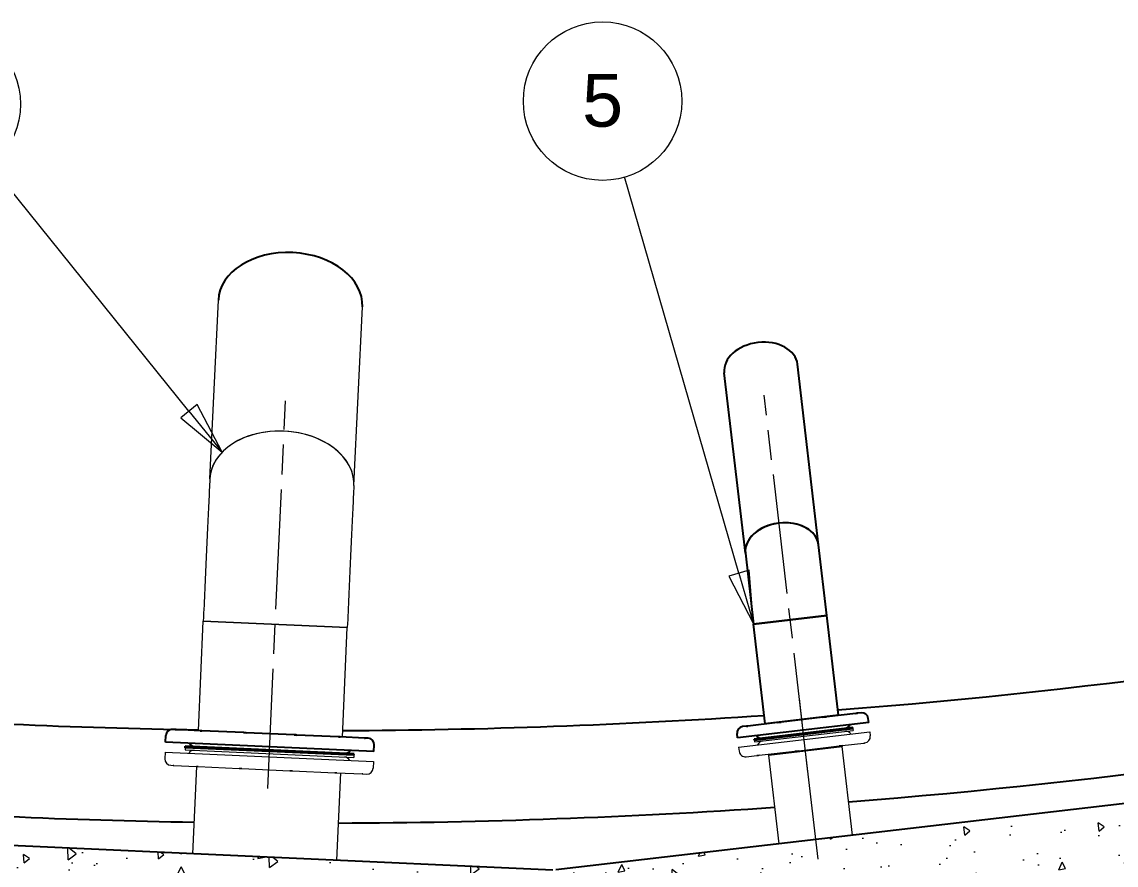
# Model space of a CAD drawing. Header units: millimetres. Extents: x -4172 to 126100, y -2 to 142133.
# Drawn here: x 87956 to 93136, y 14186 to 18177 of the extents above; entities that cross this region are included whole.
import ezdxf

# ---------------------------------------------------------------- set-up
doc = ezdxf.new("R2010")
doc.units = ezdxf.units.MM
doc.header["$LTSCALE"] = 100
doc.linetypes.add('CHAIN', pattern=[0.3543, 0.2362, -0.0295, 0.0591, -0.0295])
for name, color, linetype, lineweight in [('Centerline', 7, 'Continuous', 18), ('Hatch', 7, 'Continuous', 18), ('Symbol', 7, 'Continuous', 18), ('Visible', 7, 'Continuous', 25)]:
    doc.layers.add(name, color=color, linetype=linetype, lineweight=lineweight)
doc.layers.add('P_Biomass (BM)', color=150, linetype='Continuous', lineweight=18, true_color=0x007fff)
doc.styles.add('Note Text', font='arial.ttf')
pattern_1 = [(95.27593, (0, 0), (295.7124, 250.5689), [40.3746, -444.1203]), (40.27593, (0, 0), (-340.2629, 231.8734), [32.2997, -355.2963]), (145.7274, (24.64, 20.88), (-44.5504, 482.4423), [34.3131, -377.4442]), (91.46013, (-76.5, 75.76), (467.5982, 345.501), [60.562, -666.1805]), (141.9116, (-37.53, 104.56), (-18.5184, 726.5064), [51.4697, -566.1666]), (36.4601, (-76.5, 75.76), (-18.5184, 726.5064), [48.4495, -532.9444]), (66.27593, (-19.5, 95.07), (380.1141, 75.7883), [40.3746, -444.1203]), (11.27593, (-19.5, 95.07), (-185.1861, 367.7638), [32.2997, -355.2963]), (116.7274, (12.2, 101.4), (194.928, 443.552), [34.3131, -377.4442]), (82.77593, (0, 0), (-122.72019, 130.75698), [0, -350.98965, 0, -360.67955, 0, -356.6421]), (52.77593, (0, 0), (-51.2008, 250.02995), [0, -205.64117, 0, -342.91473, 0, -135.92774]), (12.77593, (-84.48, -85.3), (210.84817, 195.63433), [0, -134.5819, 0, -419.8956, 0, -557.16915]), (2.77593, (-122.36, -123.54), (182.6326, 260.9809), [0, -174.9565, 0, -278.85374, 0, -395.67085])]

# ---------------------------------------------------------------- blocks, each defined once
blk = doc.blocks.new('Balloon8')
at = {"layer": 'Symbol'}
for p, q in [((913.509, 155.673), (908.09, 174.43)), ((913.989, 155.811), (913.028, 155.534)), ((913.028, 155.534), (914.203, 153.271)), ((913.509, 155.673), (914.203, 153.271)), ((914.203, 153.271), (913.989, 155.811))]:
    blk.add_line(p, q, dxfattribs=at)
at = {"layer": 'Symbol', "flags": 128}
blk.add_lwpolyline([(913.028, 155.534), (914.202, 153.271), (913.989, 155.811), (913.028, 155.534)], dxfattribs=at)
at = {"layer": 'Symbol'}
blk.add_circle((907.053, 178.02), 3.75, dxfattribs=at)
blk.add_solid([(913.028, 155.534), (914.202, 153.271), (913.989, 155.811), (913.028, 155.534)], dxfattribs=at)
at = {"layer": 'Symbol', "insert": (907.053, 178.041), "char_height": 2.5, "attachment_point": 5, "style": 'Note Text'}
blk.add_mtext('5', dxfattribs=at)
blk = doc.blocks.new('Balloon51')
at = {"layer": 'Symbol'}
for p, q in [((887.472, 163.351), (878.096, 174.963)), ((887.861, 163.665), (887.083, 163.036)), ((887.472, 163.351), (889.043, 161.406)), ((889.043, 161.406), (887.861, 163.665)), ((887.083, 163.036), (889.043, 161.406))]:
    blk.add_line(p, q, dxfattribs=at)
at = {"layer": 'Symbol', "flags": 128}
blk.add_lwpolyline([(887.083, 163.036), (889.043, 161.406), (887.861, 163.665), (887.083, 163.036)], dxfattribs=at)
at = {"layer": 'Symbol'}
blk.add_circle((875.743, 177.876), 3.75, dxfattribs=at)
blk.add_solid([(887.083, 163.036), (889.043, 161.406), (887.861, 163.665), (887.083, 163.036)], dxfattribs=at)
at = {"layer": 'Symbol', "insert": (875.743, 177.876), "char_height": 2.5, "attachment_point": 5, "style": 'Note Text'}
blk.add_mtext('24', dxfattribs=at)

msp = doc.modelspace()

# ---------------------------------------------------------------- hatches: boundary and pattern name
at = {"layer": 'Hatch'}
h = msp.add_hatch(dxfattribs=at)
h.set_pattern_fill('AR-CONC', color=256, scale=53.832768, angle=45.27593, style=0)
h.set_pattern_definition(pattern_1)
h.paths.add_polyline_path([(93131.45, 14031.29), (95413.4, 14430.74), (95456.93, 14340.17), (95730.97, 14372.13), (95733.83, 14485.72), (95677.48, 14768.6), (90484.09, 14163.09), (90494.32, 13874.84), (90523.24, 13764.95), (90797.28, 13796.9), (90818.81, 13895.05)])
h = msp.add_hatch(dxfattribs=at)
h.set_pattern_fill('AR-CONC', color=256, scale=53.832768, angle=45.27593, style=0)
h.set_pattern_definition(pattern_1)
h.paths.add_polyline_path([(87837.76, 13843.24), (90154.23, 13871.45), (90182.67, 13775.07), (90458.29, 13762.64), (90479.33, 13874.31), (90469.09, 14162.56), (85245.82, 14398.04), (85209.69, 14111.87), (85220.6, 13998.77), (85496.22, 13986.34), (85533.21, 14079.77)])

# ---------------------------------------------------------------- linework, layer by layer
at = {"layer": 'Centerline', "linetype": 'CHAIN', "ltscale": 23.990969}
for p, q in [((91677.69, 14626.94), (91469.73, 16410.56)), ((91824.18, 13370.45), (91637.16, 14974.59))]:
    msp.add_line(p, q, dxfattribs=at)
at = {"layer": 'P_Biomass (BM)'}
for p, q in [((88846.01, 16014.85), (88886.17, 16859.92)), ((89527.74, 15982.45), (89567.9, 16827.52)), ((88791.58, 14822.53), (88814.96, 15341.22)), ((89496.77, 15310.48), (88814.96, 15341.22)), ((88814.96, 15341.22), (89496.77, 15310.48)), ((89473.38, 14791.79), (89496.77, 15310.48)), ((91349.34, 14744.71), (91970.14, 14817.09)), ((91423.71, 14776.03), (91890.55, 14830.46)), ((91424.58, 14768.58), (91891.42, 14823.01)), ((91890.55, 14830.46), (91891.42, 14823.01)), ((91970.14, 14817.09), (91972.45, 14797.22)), ((91423.71, 14776.03), (91424.58, 14768.58)), ((91944.33, 14763.74), (91946.13, 14763.95)), ((88634.33, 14720.76), (88632.93, 14689.54)), ((88634.33, 14720.76), (89620.83, 14676.29)), ((88729.11, 14741.51), (88728.66, 14731.52)), ((88728.66, 14731.52), (89527.85, 14695.49)), ((88729.11, 14741.51), (89528.3, 14705.48)), ((91349.34, 14744.71), (91351.66, 14724.84)), ((91445.95, 14705.64), (91615.73, 14725.43)), ((91839.56, 14746.49), (91492.66, 14706.05)), ((91492.66, 14706.05), (91839.56, 14746.49)), ((91633.79, 14727.54), (91615.73, 14725.43)), ((91633.79, 14727.54), (91825.58, 14749.9)), ((91840.23, 14751.6), (91825.58, 14749.9)), ((91838.98, 14751.46), (91839.56, 14746.49)), ((91888.49, 14326.84), (91839.56, 14746.49)), ((91840.23, 14751.6), (91941.67, 14763.43)), ((91944.33, 14763.74), (91941.67, 14763.43)), ((89528.3, 14705.48), (89527.85, 14695.49)), ((89620.83, 14676.29), (89619.42, 14645.07)), ((91384.93, 14698.52), (91435.05, 14704.36)), ((91445.95, 14705.64), (91435.05, 14704.36)), ((91492.08, 14711.01), (91492.66, 14706.05)), ((91541.59, 14286.39), (91492.66, 14706.05)), ((88661.54, 14658.22), (88672.5, 14657.73)), ((88675.21, 14657.6), (88672.5, 14657.73)), ((88675.21, 14657.6), (88783.17, 14652.74)), ((88765.29, 14239.37), (88783.92, 14652.7)), ((88791.28, 14652.37), (88783.17, 14652.74)), ((88791.28, 14652.37), (88985.39, 14643.62)), ((88996.73, 14643.11), (88985.39, 14643.62)), ((88996.73, 14643.11), (89224.97, 14632.82)), ((89236.5, 14632.3), (89224.97, 14632.82)), ((89236.5, 14632.3), (89437.71, 14623.23)), ((89446.35, 14622.84), (89437.71, 14623.23)), ((89446.35, 14622.84), (89566.62, 14617.42)), ((89447.09, 14208.64), (89465.73, 14621.97)), ((89570.04, 14617.26), (89566.62, 14617.42)), ((89570.04, 14617.26), (89588.1, 14616.45))]:
    msp.add_line(p, q, dxfattribs=at)
at = {"layer": 'P_Biomass (BM)', "linetype": 'CHAIN', "ltscale": 23.990969}
msp.add_line((89120.83, 14548.67), (89203.52, 16383.05), dxfattribs=at)
at = {"layer": 'P_Biomass (BM)'}
for centre, radius, start, end in [((91857.36, 14791.36), 27.5, 33.68584, 96.65015), ((91465.01, 14745.61), 27.5, 96.65015, 159.61446), ((91942.65, 14793.75), 30, 276.65015, 6.65015), ((88771.13, 14702.08), 27.5, 87.41874, 150.38305), ((91381.46, 14728.32), 30, 186.65015, 276.65015), ((88662.9, 14688.19), 30, 177.41874, 267.41874), ((89482.91, 14669.99), 27.5, 24.45444, 87.41874), ((89589.45, 14646.42), 30, 267.41874, 357.41874)]:
    msp.add_arc(centre, radius, start, end, dxfattribs=at)
for major_axis, start_param, end_param in [((340.87, -16.2), 0, 3.1415927), ((-340.87, 16.2), 3.1415927, 6.2831853)]:
    msp.add_ellipse((89186.88, 15998.65), major_axis=major_axis, ratio=0.7071047, start_param=start_param, end_param=end_param, dxfattribs=at)
for points, knots in [([(88846.01, 16014.85), (88844.33, 15979.54), (88842.54, 15941.47), (88838.75, 15860.73), (88836.77, 15818.06), (88832.65, 15729.17), (88830.52, 15682.95), (88826.17, 15588.09), (88823.94, 15539.45), (88819.47, 15440.95), (88817.21, 15391.08), (88814.96, 15341.22)], [3.14159265, 3.14159265, 3.14159265, 3.14159265, 3.29867229, 3.29867229, 3.45575192, 3.45575192, 3.61283155, 3.61283155, 3.76991118, 3.76991118, 3.92699082, 3.92699082, 3.92699082, 3.92699082]), ([(89527.74, 15982.45), (89526.07, 15947.31), (89524.28, 15909.39), (89520.51, 15828.91), (89518.53, 15786.37), (89514.42, 15697.7), (89512.3, 15651.58), (89507.95, 15556.91), (89505.74, 15508.36), (89501.26, 15410.03), (89499.01, 15360.26), (89496.77, 15310.48)], [3.14159265, 3.14159265, 3.14159265, 3.14159265, 3.29867229, 3.29867229, 3.45575192, 3.45575192, 3.61283155, 3.61283155, 3.76991118, 3.76991118, 3.92699082, 3.92699082, 3.92699082, 3.92699082]), ([(91941.67, 14763.43), (91941.7, 14763.44), (91941.73, 14763.44), (91943.06, 14763.6), (91944.02, 14763.75), (91945.14, 14763.9), (91945.33, 14763.91), (91945.04, 14763.84), (91944.76, 14763.79), (91944.33, 14763.74)], [-2.3553859, -2.3553859, -2.3553859, -2.3553859, -2.34903119, -2.34903119, -2.04397145, -2.04397145, -1.75435964, -1.75435964, -1.56067004, -1.56067004, -1.56067004, -1.56067004]), ([(91615.73, 14725.43), (91615.77, 14725.43), (91615.81, 14725.44), (91617.89, 14725.68), (91620.11, 14725.98), (91624.69, 14726.54), (91627, 14726.8), (91630.82, 14727.21), (91632.33, 14727.37), (91633.79, 14727.54)], [-2.3553859, -2.3553859, -2.3553859, -2.3553859, -2.34903119, -2.34903119, -2.04397145, -2.04397145, -1.75435964, -1.75435964, -1.56067004, -1.56067004, -1.56067004, -1.56067004]), ([(91825.58, 14749.9), (91825.63, 14749.9), (91825.68, 14749.91), (91828.09, 14750.19), (91830.34, 14750.49), (91834.37, 14750.99), (91836.13, 14751.18), (91838.63, 14751.44), (91839.5, 14751.52), (91840.23, 14751.6)], [-2.35538518, -2.35538518, -2.35538518, -2.35538518, -2.34888191, -2.34888191, -2.04388778, -2.04388778, -1.75433311, -1.75433311, -1.56067003, -1.56067003, -1.56067003, -1.56067003]), ([(91435.05, 14704.36), (91435.06, 14704.37), (91435.07, 14704.37), (91435.59, 14704.43), (91436.49, 14704.57), (91438.93, 14704.88), (91440.43, 14705.05), (91443.34, 14705.35), (91444.61, 14705.48), (91445.95, 14705.64)], [-2.35538518, -2.35538518, -2.35538518, -2.35538518, -2.34888191, -2.34888191, -2.04388778, -2.04388778, -1.75433311, -1.75433311, -1.56067003, -1.56067003, -1.56067003, -1.56067003]), ([(88672.5, 14657.73), (88672.5, 14657.73), (88672.51, 14657.73), (88672.67, 14657.72), (88673.16, 14657.7), (88674.34, 14657.65), (88674.75, 14657.63), (88675.21, 14657.6)], [-2.17747426, -2.17747426, -2.17747426, -2.17747426, -2.12868784, -2.12868784, -1.82469566, -1.82469566, -1.69810299, -1.69810299, -1.69810299, -1.69810299]), ([(88783.17, 14652.74), (88783.59, 14652.72), (88784.05, 14652.7), (88785.84, 14652.62), (88787.34, 14652.56), (88789.75, 14652.44), (88790.5, 14652.41), (88791.28, 14652.37)], [-2.17736247, -2.17736247, -2.17736247, -2.17736247, -2.07623279, -2.07623279, -1.81189965, -1.81189965, -1.69812221, -1.69812221, -1.69812221, -1.69812221]), ([(88985.39, 14643.62), (88985.74, 14643.6), (88986.1, 14643.59), (88988.71, 14643.47), (88991.12, 14643.37), (88994.64, 14643.21), (88995.69, 14643.16), (88996.73, 14643.11)], [-2.17747426, -2.17747426, -2.17747426, -2.17747426, -2.12868784, -2.12868784, -1.82469566, -1.82469566, -1.69810299, -1.69810299, -1.69810299, -1.69810299]), ([(89224.97, 14632.82), (89225.37, 14632.8), (89225.78, 14632.78), (89228.71, 14632.66), (89231.2, 14632.55), (89234.59, 14632.39), (89235.56, 14632.34), (89236.5, 14632.3)], [-2.17747426, -2.17747426, -2.17747426, -2.17747426, -2.12868784, -2.12868784, -1.82469566, -1.82469566, -1.69810299, -1.69810299, -1.69810299, -1.69810299]), ([(89437.71, 14623.23), (89438.44, 14623.2), (89439.14, 14623.17), (89441.61, 14623.06), (89443.22, 14622.99), (89445.25, 14622.89), (89445.82, 14622.86), (89446.35, 14622.84)], [-2.17736247, -2.17736247, -2.17736247, -2.17736247, -2.07623279, -2.07623279, -1.81189965, -1.81189965, -1.69812221, -1.69812221, -1.69812221, -1.69812221]), ([(89566.62, 14617.42), (89566.82, 14617.41), (89567.01, 14617.4), (89568.34, 14617.34), (89569.17, 14617.31), (89569.83, 14617.28), (89569.97, 14617.27), (89570.04, 14617.26)], [-2.17747426, -2.17747426, -2.17747426, -2.17747426, -2.12868784, -2.12868784, -1.82469566, -1.82469566, -1.69810299, -1.69810299, -1.69810299, -1.69810299])]:
    msp.add_open_spline(points, degree=3, knots=knots, dxfattribs=at)
at = {"layer": 'Visible'}
for p, q in [((91728.15, 15702.01), (91628.5, 16556.73)), ((91381.25, 15661.57), (91281.6, 16516.28)), ((91767.15, 15367.52), (91728.15, 15702.01)), ((91381.25, 15661.57), (91420.25, 15327.07)), ((91767.15, 15367.52), (91420.25, 15327.07)), ((91420.25, 15327.07), (91767.15, 15367.52)), ((91822.19, 14895.48), (91767.15, 15367.52)), ((91475.29, 14855.04), (91420.25, 15327.07)), ((91822.19, 14895.48), (91475.29, 14855.04)), ((91822.19, 14895.48), (91475.29, 14855.04)), ((91747.77, 14885.55), (91549.99, 14862.49)), ((91747.77, 14885.55), (91764.64, 14887.52)), ((91904.49, 14903.82), (91764.64, 14887.52)), ((91822.33, 14894.24), (91822.19, 14895.48)), ((91904.49, 14903.82), (91911.48, 14904.64)), ((91929.48, 14906.73), (91911.48, 14904.64)), ((91965.07, 14860.54), (91962.75, 14880.41)), ((88683.21, 14827.42), (88669.2, 14828.05)), ((88683.21, 14827.42), (88686.25, 14827.28)), ((88799.94, 14822.15), (88686.25, 14827.28)), ((88799.94, 14822.15), (88808.3, 14821.78)), ((89005.77, 14812.87), (88808.3, 14821.78)), ((91965.07, 14860.54), (91344.27, 14788.17)), ((91386.29, 14843.4), (91368.28, 14841.3)), ((91386.29, 14843.4), (91393.27, 14844.22)), ((91533.12, 14860.52), (91393.27, 14844.22)), ((91889.83, 14836.67), (91422.99, 14782.24)), ((91890.55, 14830.46), (91423.71, 14776.03)), ((91475.43, 14853.8), (91475.29, 14855.04)), ((91533.12, 14860.52), (91549.99, 14862.49)), ((91890.55, 14830.46), (91889.83, 14836.67)), ((88636.47, 14768.21), (88637.88, 14799.43)), ((89622.97, 14723.74), (88636.47, 14768.21)), ((89005.77, 14812.87), (89017.21, 14812.36)), ((89245.56, 14802.06), (89017.21, 14812.36)), ((89245.56, 14802.06), (89257.01, 14801.55)), ((89455.04, 14792.62), (89257.01, 14801.55)), ((89455.04, 14792.62), (89463.44, 14792.24)), ((89578.1, 14787.07), (89463.44, 14792.24)), ((89578.1, 14787.07), (89581.19, 14786.93)), ((89595.76, 14786.28), (89581.19, 14786.93)), ((95677.48, 14768.6), (90484.09, 14163.09)), ((91344.27, 14788.17), (91341.96, 14808.03)), ((91423.71, 14776.03), (91422.99, 14782.24)), ((88729.11, 14741.51), (88729.45, 14749)), ((89528.3, 14705.48), (88729.11, 14741.51)), ((89528.64, 14712.98), (88729.45, 14749)), ((89528.3, 14705.48), (89528.64, 14712.98)), ((89622.97, 14723.74), (89624.38, 14754.96)), ((90469.09, 14162.56), (85245.82, 14398.04))]:
    msp.add_line(p, q, dxfattribs=at)
for centre, radius, start, end in [((89320, 46722.08), 31900, 274.493641, 287.985468), ((89320, 46722.08), 32337.5, 274.522831, 287.733997), ((89320, 46722.08), 31900, 265.879071, 269.051176), ((89320, 46722.08), 31900, 270.277984, 273.865764), ((91932.96, 14876.94), 30, 6.65015, 96.65015), ((88667.85, 14798.08), 30, 87.41874, 177.41874), ((91371.76, 14811.51), 30, 96.65015, 186.65015), ((91849.4, 14859.64), 27.5, 276.65015, 339.61446), ((89594.41, 14756.31), 30, 357.41874, 87.41874), ((91457.05, 14813.9), 27.5, 213.68584, 276.65015), ((88774.4, 14774.51), 27.5, 204.45444, 267.41874), ((89486.17, 14742.42), 27.5, 267.41874, 330.38305), ((89320, 46722.08), 32337.5, 265.899906, 269.029084), ((89320, 46722.08), 32337.5, 270.239269, 273.903464)]:
    msp.add_arc(centre, radius, start, end, dxfattribs=at)
for centre, major_axis, ratio, start_param, end_param in [((89227.04, 16843.72), (-340.87, 16.2), 0.7071047, 3.1415927, 6.2831853), ((91455.05, 16536.51), (-173.45, -20.22), 0.7071068, 3.1415927, 6.2831853), ((91554.7, 15681.79), (-173.45, -20.22), 0.7071068, 3.1415927, 6.2831853), ((91554.7, 15681.79), (173.45, 20.22), 0.7071068, 0, 3.1415927)]:
    msp.add_ellipse(centre, major_axis=major_axis, ratio=ratio, start_param=start_param, end_param=end_param, dxfattribs=at)
for points, knots in [([(91764.64, 14887.52), (91764.61, 14887.51), (91764.57, 14887.51), (91762.89, 14887.31), (91760.96, 14887.05), (91756.8, 14886.54), (91754.61, 14886.29), (91750.83, 14885.89), (91749.3, 14885.73), (91747.77, 14885.55)], [-2.3553859, -2.3553859, -2.3553859, -2.3553859, -2.34903119, -2.34903119, -2.04397145, -2.04397145, -1.75435964, -1.75435964, -1.56067004, -1.56067004, -1.56067004, -1.56067004]), ([(91911.48, 14904.64), (91911.48, 14904.64), (91911.48, 14904.64), (91911.57, 14904.64), (91911.25, 14904.57), (91909.86, 14904.38), (91908.84, 14904.27), (91906.63, 14904.05), (91905.61, 14903.95), (91904.49, 14903.82)], [-2.35538518, -2.35538518, -2.35538518, -2.35538518, -2.34888191, -2.34888191, -2.04388778, -2.04388778, -1.75433311, -1.75433311, -1.56067003, -1.56067003, -1.56067003, -1.56067003]), ([(88686.25, 14827.28), (88686.06, 14827.29), (88685.88, 14827.3), (88684.64, 14827.35), (88683.9, 14827.38), (88683.35, 14827.41), (88683.25, 14827.41), (88683.21, 14827.42)], [-2.17747426, -2.17747426, -2.17747426, -2.17747426, -2.12868784, -2.12868784, -1.82469566, -1.82469566, -1.69810299, -1.69810299, -1.69810299, -1.69810299]), ([(88808.3, 14821.78), (88807.59, 14821.81), (88806.9, 14821.84), (88804.5, 14821.94), (88802.93, 14822.01), (88800.99, 14822.1), (88800.44, 14822.13), (88799.94, 14822.15)], [-2.17736247, -2.17736247, -2.17736247, -2.17736247, -2.07623279, -2.07623279, -1.81189965, -1.81189965, -1.69812221, -1.69812221, -1.69812221, -1.69812221]), ([(91393.27, 14844.22), (91393.24, 14844.21), (91393.2, 14844.21), (91391.4, 14844), (91389.92, 14843.79), (91387.72, 14843.5), (91386.98, 14843.43), (91386.32, 14843.39), (91386.22, 14843.4), (91386.29, 14843.4)], [-2.3553859, -2.3553859, -2.3553859, -2.3553859, -2.34903119, -2.34903119, -2.04397145, -2.04397145, -1.75435964, -1.75435964, -1.56067004, -1.56067004, -1.56067004, -1.56067004]), ([(91549.99, 14862.49), (91549.94, 14862.48), (91549.89, 14862.48), (91547.43, 14862.19), (91545.02, 14861.87), (91540.52, 14861.32), (91538.44, 14861.09), (91535.31, 14860.76), (91534.16, 14860.64), (91533.12, 14860.52)], [-2.35538518, -2.35538518, -2.35538518, -2.35538518, -2.34888191, -2.34888191, -2.04388778, -2.04388778, -1.75433311, -1.75433311, -1.56067003, -1.56067003, -1.56067003, -1.56067003]), ([(89017.21, 14812.36), (89016.81, 14812.38), (89016.41, 14812.39), (89013.48, 14812.52), (89011, 14812.63), (89007.66, 14812.79), (89006.7, 14812.83), (89005.77, 14812.87)], [-2.17747426, -2.17747426, -2.17747426, -2.17747426, -2.12868784, -2.12868784, -1.82469566, -1.82469566, -1.69810299, -1.69810299, -1.69810299, -1.69810299]), ([(89257.01, 14801.55), (89256.65, 14801.56), (89256.29, 14801.58), (89253.63, 14801.7), (89251.2, 14801.8), (89247.65, 14801.97), (89246.61, 14802.02), (89245.56, 14802.06)], [-2.17747426, -2.17747426, -2.17747426, -2.17747426, -2.12868784, -2.12868784, -1.82469566, -1.82469566, -1.69810299, -1.69810299, -1.69810299, -1.69810299]), ([(89463.44, 14792.24), (89462.99, 14792.26), (89462.51, 14792.28), (89460.65, 14792.36), (89459.09, 14792.43), (89456.62, 14792.55), (89455.84, 14792.58), (89455.04, 14792.62)], [-2.17736247, -2.17736247, -2.17736247, -2.17736247, -2.07623279, -2.07623279, -1.81189965, -1.81189965, -1.69812221, -1.69812221, -1.69812221, -1.69812221]), ([(89581.19, 14786.93), (89581.17, 14786.93), (89581.15, 14786.94), (89580.89, 14786.94), (89580.32, 14786.96), (89579.02, 14787.03), (89578.59, 14787.05), (89578.1, 14787.07)], [-2.17747426, -2.17747426, -2.17747426, -2.17747426, -2.12868784, -2.12868784, -1.82469566, -1.82469566, -1.69810299, -1.69810299, -1.69810299, -1.69810299])]:
    msp.add_open_spline(points, degree=3, knots=knots, dxfattribs=at)

# ---------------------------------------------------------------- block references
at = {"layer": 'Symbol', "xscale": 100, "yscale": 100, "zscale": 100}
for name in ['Balloon51', 'Balloon8']:
    msp.add_blockref(name, (0, 0), dxfattribs=at)

doc.saveas('drawing.dxf')
